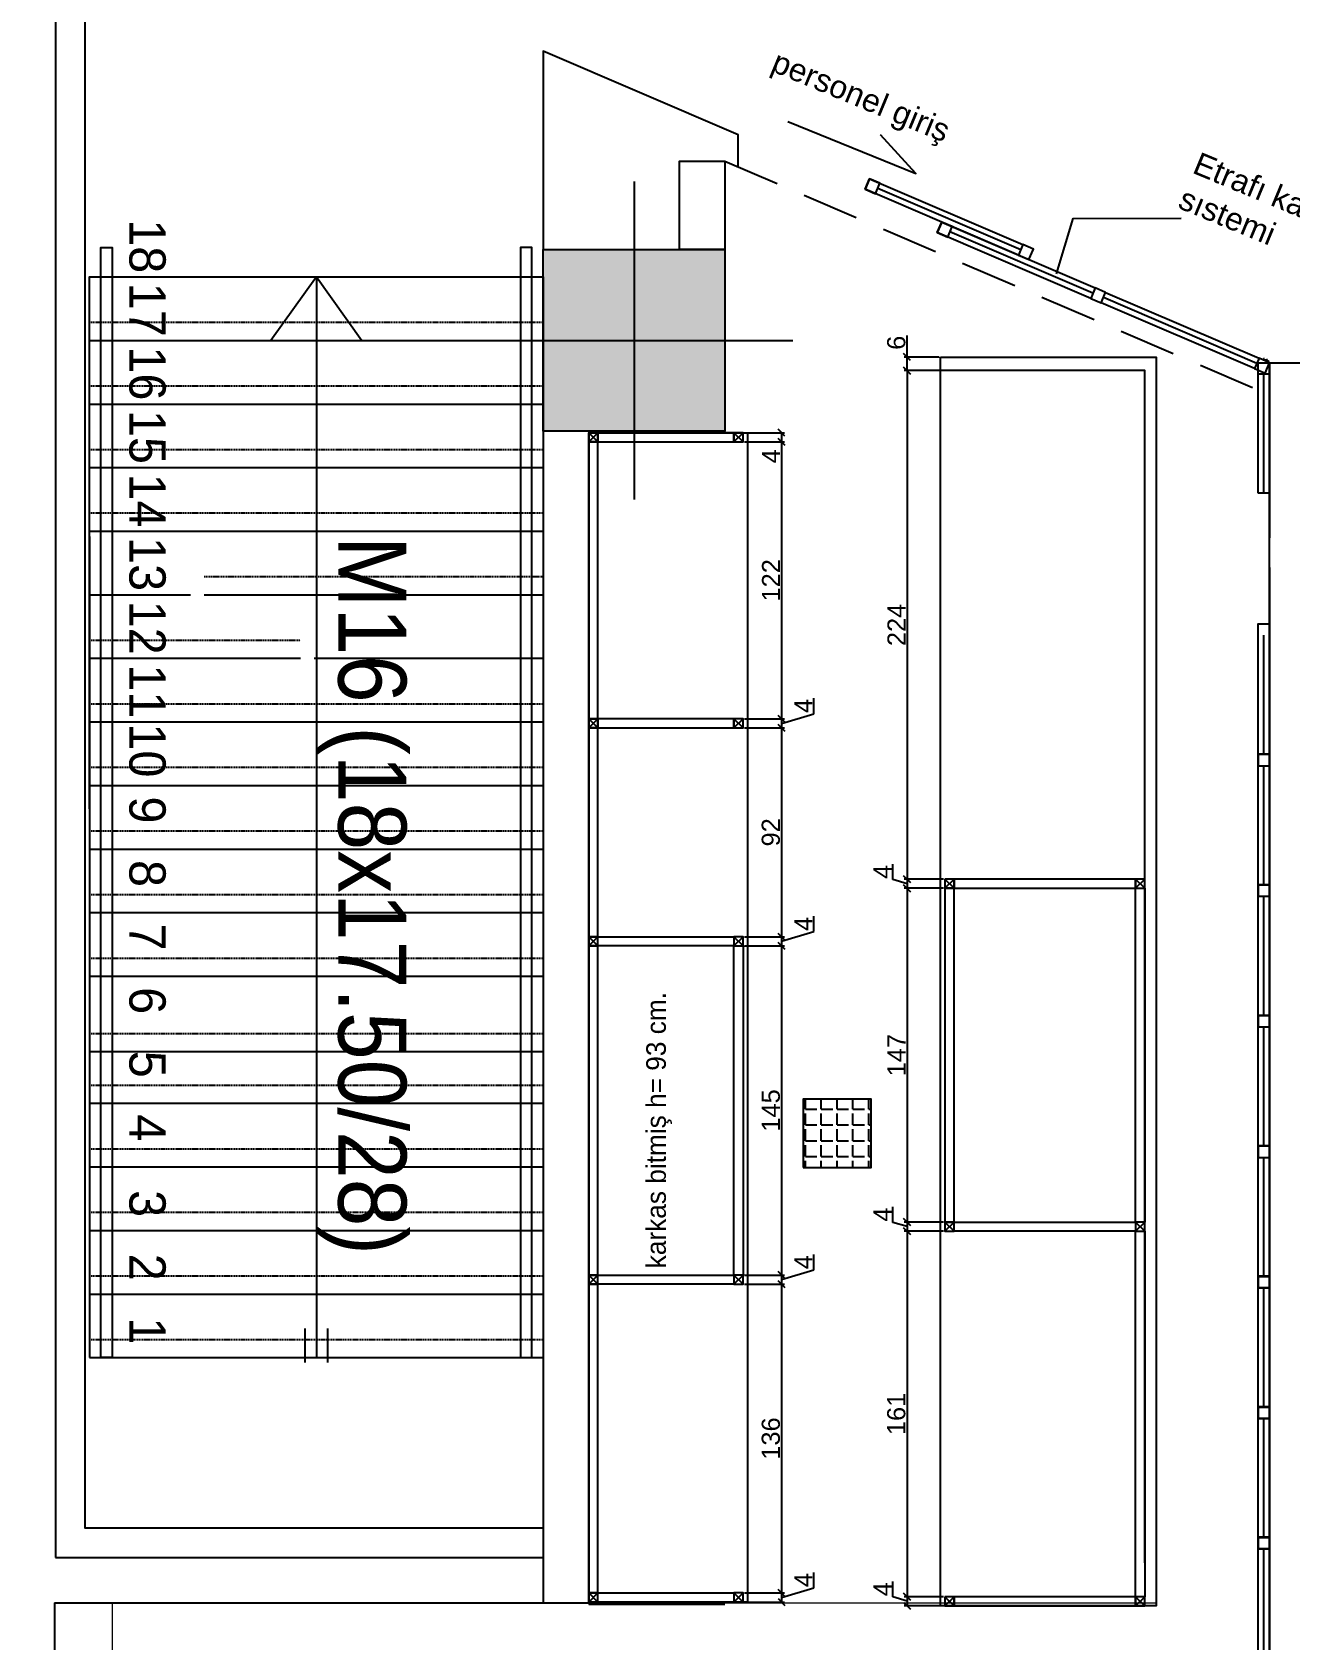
# Model space of a CAD drawing. Header units: millimetres. Extents: x 3465 to 16925, y -924 to 1134.
# Drawn here: x 4921 to 5475, y -269 to 439 of the extents above; entities that cross this region are included whole.
import ezdxf
from ezdxf.enums import TextEntityAlignment as Align

# ---------------------------------------------------------------- set-up
doc = ezdxf.new("R2010")
doc.units = ezdxf.units.MM
for name, pattern in [('14.022_CEKIRDEKLER_SAFTLAR_+51.00$0$DASHED', [0.75, 0.5, -0.25]), ('14.022_CEKIRDEKLER_SAFTLAR_+51.00$0$DOT', [6.35, 0, -6.35]), ('14.022_PLAN_+51.00$0$DUZ', [0]), ('14.022_TASIYICI_+51.00$0$DUZ', [0]), ('HIDDEN', [0.38, 0.25, -0.13])]:
    doc.linetypes.add(name, pattern=pattern)
for name, color, linetype in [('14.022_CEKIRDEKLER_SAFTLAR_+51.00$0$YPM_MRD', 224, 'Continuous'), ('14.022_CEKIRDEKLER_SAFTLAR_+51.00$0$YPM_MRD_GRNMYN', 232, '14.022_CEKIRDEKLER_SAFTLAR_+51.00$0$DASHED'), ('14.022_CEKIRDEKLER_SAFTLAR_+51.00$0$YPM_MRD_IZD', 251, 'Continuous'), ('14.022_CEKIRDEKLER_SAFTLAR_+51.00$0$YPM_MRD_KR', 22, 'Continuous'), ('14.022_CEKIRDEKLER_SAFTLAR_+51.00$0$YPM_MRD_SMB', 41, 'Continuous'), ('14.022_CEKIRDEKLER_SAFTLAR_+51.00$0$YPM_NTS_POZ_MRD', 41, 'Continuous'), ('14.022_CEKIRDEKLER_SAFTLAR_+51.00$0$YPM_NTS_POZ_MRD_200', 41, 'Continuous'), ('14.022_PLAN_+51.00$0$YPM_DGR_CM', 131, 'Continuous'), ('14.022_PLAN_+51.00$0$YPM_DVK_BAP', 33, 'Continuous'), ('14.022_PLAN_+51.00$0$YPM_DVR_GB 20cm', 56, 'Continuous'), ('14.022_PLAN_+51.00$0$YPM_GRN_1', 103, 'Continuous'), ('14.022_PLAN_+51.00$0$YPM_MRD', 224, 'Continuous'), ('14.022_TASIYICI_+51.00$0$YPM_STR_BA', 3, '14.022_TASIYICI_+51.00$0$DUZ'), ('14.022_TASIYICI_+51.00$0$YPM_STR_BAT', 252, 'Continuous'), ('A_LPG_PLAN', 7, 'Continuous'), ('Kıtc-002 Çizgi', 7, 'Continuous'), ('Kıtc-040 Detay', 7, 'Continuous'), ('S2000-002 Çizgi', 7, 'Continuous')]:
    doc.layers.add(name, color=color, linetype=linetype)
doc.layers.add('14.022_TASIYICI_+51.00$0$YPM_STR_CROSS', color=252, linetype='Continuous', plot=False)
doc.layers.add('ARK_AHŞAP', color=45, linetype='Continuous', lineweight=15)
doc.layers.add('tefriş', color=45, linetype='Continuous', lineweight=18)
doc.styles.add('14.022_CEKIRDEKLER_SAFTLAR_+51.00$0$14.022_ÇEKİRDEKLER_ŞAFTLAR$0$YPM KAPI POZ 1-50', font='GOTHIC.TTF', dxfattribs={"height": 13})
doc.styles.add('14.022_CEKIRDEKLER_SAFTLAR_+51.00$0$OLCU IC', font='swissl.ttf', dxfattribs={"width": 0.8})
doc.styles.get("Standard").update_dxf_attribs({"font": 'arial.ttf'})
doc.styles.add('TAKSİM', font='GOTHIC.TTF', dxfattribs={"height": 20})
doc.dimstyles.new('OLCU50', dxfattribs={"dimtxt": 8, "dimasz": 3, "dimexe": 1.25, "dimexo": 0.625, "dimtad": 1, "dimdec": 0, "dimtxsty": 'Standard', "dimblk": 'OBLIQUE', "dimcen": 2.5, "dimclrd": 256, "dimclre": 251, "dimclrt": 25, "dimadec": 0, "dimazin": 0, "dimtfac": 1, "dimtdec": 0, "dimtmove": 0, "dimatfit": 3, "dimldrblk": 'OBLIQUE', "dimfxl": 1, "dimarcsym": 0})

# ---------------------------------------------------------------- blocks, each defined once
blk = doc.blocks.new('14.022_TASIYICI_+51.00$0$AWG-kolon-80x80')
at = {"layer": '14.022_TASIYICI_+51.00$0$YPM_STR_BAT'}
blk.add_hatch(color=256, dxfattribs=at).paths.add_polyline_path([(-40, 40), (40, 40), (40, -40), (-40, -40)])
at = {"layer": '14.022_TASIYICI_+51.00$0$YPM_STR_BA'}
blk.add_lwpolyline([(-40, 40), (40, 40), (40, -40), (-40, -40)], close=True, dxfattribs=at)
at = {"layer": '14.022_TASIYICI_+51.00$0$YPM_STR_CROSS'}
for points in [[(0, 70), (0, -70)], [(-70, 0), (70, 0)]]:
    blk.add_lwpolyline(points, dxfattribs=at)
blk = doc.blocks.new('14.022_CEKIRDEKLER_SAFTLAR_+51.00$0$M16_51.00 KOTU')
at = {"layer": '14.022_CEKIRDEKLER_SAFTLAR_+51.00$0$YPM_MRD'}
for p, q in [((-275, 669.7), (-275, 308)), ((-275, 308), (-75, 308))]:
    blk.add_line(p, q, dxfattribs=at)
for points in [[(-275, 549.7), (-275, 784), (-75, 784), (-75, 431.34)], [(-75, 784), (-75, 308)], [(-275, 756), (-75, 756)], [(-275, 728), (-75, 728)], [(-275, 700), (-75, 700)], [(-275, 672), (-75, 672)], [(-275, 644), (-230.49, 644)], [(-224.49, 644), (-75, 644)], [(-275, 616), (-181.99, 616)], [(-175.99, 616), (-75, 616)], [(-275, 588), (-75, 588)], [(-275, 560), (-75, 560)], [(-275, 532), (-75, 532)], [(-275, 504), (-75, 504)], [(-275, 476), (-75, 476)], [(-275, 442.81), (-75, 442.81)], [(-275, 420), (-75, 420)], [(-275, 392), (-75, 392)], [(-275, 364), (-75, 364)], [(-275, 336), (-75, 336)]]:
    blk.add_lwpolyline(points, dxfattribs=at)
at = {"layer": '14.022_CEKIRDEKLER_SAFTLAR_+51.00$0$YPM_MRD_GRNMYN'}
blk.add_line((-275, 316), (-75, 316), dxfattribs=at)
for points in [[(-275, 764), (-75, 764)], [(-275, 736), (-75, 736)], [(-275, 708), (-75, 708)], [(-275, 680), (-75, 680)], [(-224.49, 652), (-75, 652)], [(-275, 624), (-181.99, 624)], [(-275, 596), (-75, 596)], [(-275, 568), (-75, 568)], [(-275, 540), (-75, 540)], [(-275, 512), (-75, 512)], [(-275, 484), (-75, 484)], [(-275, 450.81), (-75, 450.81)], [(-275, 428), (-75, 428)], [(-275, 400), (-75, 400)], [(-275, 372), (-75, 372)], [(-275, 344), (-75, 344)]]:
    blk.add_lwpolyline(points, dxfattribs=at)
at = {"layer": '14.022_CEKIRDEKLER_SAFTLAR_+51.00$0$YPM_MRD_IZD', "linetype": '14.022_CEKIRDEKLER_SAFTLAR_+51.00$0$DOT', "ltscale": 0.05}
for points in [[(-275, 784), (-75, 784)], [(-80, 442.89), (-80, 557.11)]]:
    blk.add_lwpolyline(points, dxfattribs=at)
at = {"layer": '14.022_CEKIRDEKLER_SAFTLAR_+51.00$0$YPM_MRD_KR'}
for points in [[(-270, 552.58), (-270, 797), (-265, 797), (-265, 549.7)], [(-80, 557.11), (-80, 797), (-85, 797), (-85, 445.77)], [(-265, 663.92), (-265, 308), (-270, 308), (-270, 666.81)], [(-85, 560), (-85, 308), (-80, 308), (-80, 557.11)]]:
    blk.add_lwpolyline(points, dxfattribs=at)
at = {"layer": '14.022_CEKIRDEKLER_SAFTLAR_+51.00$0$YPM_MRD_SMB'}
for p, q in [((-179.87, 305.86, 0), (-179.87, 320.86, 0)), ((-169.87, 305.86, 0), (-169.87, 320.86, 0))]:
    blk.add_line(p, q, dxfattribs=at)
at = {"layer": '14.022_CEKIRDEKLER_SAFTLAR_+51.00$0$YPM_NTS_POZ_MRD'}
for points in [[(-175, 784), (-195, 756)], [(-175, 784), (-175, 497.74)], [(-175, 784), (-155, 756)], [(-175, 611.96), (-175, 308)]]:
    blk.add_lwpolyline(points, dxfattribs=at)
at = {"layer": '14.022_CEKIRDEKLER_SAFTLAR_+51.00$0$YPM_NTS_POZ_MRD_200', "style": '14.022_CEKIRDEKLER_SAFTLAR_+51.00$0$14.022_ÇEKİRDEKLER_ŞAFTLAR$0$YPM KAPI POZ 1-50'}
for s, p in [('18', (-257.4, 809.39)), ('17', (-257.4, 781.39)), ('16', (-257.4, 753.39)), ('15', (-257.4, 725.39)), ('14', (-257.4, 697.39)), ('13', (-257.4, 669.39)), ('12', (-257.4, 641.39)), ('11', (-257.4, 613.39)), ('10', (-257.4, 587.33)), ('9', (-257.4, 555.16)), ('8', (-257.4, 527.16)), ('7', (-257.4, 499.16)), ('6', (-257.4, 471.16)), ('5', (-257.4, 443.16)), ('4', (-257.4, 415.16)), ('3', (-257.4, 381.77)), ('2', (-257.4, 353.77)), ('1', (-257.4, 325.77))]:
    blk.add_text(s, height=16, rotation=270, dxfattribs=at).set_placement(p)
at = {"layer": '14.022_CEKIRDEKLER_SAFTLAR_+51.00$0$YPM_NTS_POZ_MRD_200', "style": '14.022_CEKIRDEKLER_SAFTLAR_+51.00$0$OLCU IC', "width": 0.9}
blk.add_text('M16 (18x17.50/28)', height=30, rotation=270, dxfattribs=at).set_placement((-165.33, 353.25), align=Align.RIGHT)
blk = doc.blocks.new('A$C14D17327')
at = {"layer": 'Kıtc-002 Çizgi', "color": 1, "elevation": 0}
blk.add_lwpolyline([(0, 4), (4, 4), (4, 0), (0, 0)], close=True, dxfattribs=at)
for points in [[(0, 4), (4, 0)], [(0, 0), (4, 4)]]:
    blk.add_lwpolyline(points, dxfattribs=at)
blk = doc.blocks.new('_Oblique')
at = {"color": 0, "linetype": 'ByBlock', "lineweight": -2}
blk.add_line((-0.5, -0.5), (0.5, 0.5), dxfattribs=at)
blk = doc.blocks.new('*D73')
at = {"lineweight": -2, "transparency": 16777216}
for p, q in [((5306.41, 296.32), (5306.41, 305.85)), ((5306.41, 290.32), (5306.41, 296.32))]:
    blk.add_line(p, q, dxfattribs=at)
at = {"color": 251, "lineweight": -2, "transparency": 16777216}
for p, q in [((5320.5, 296.32), (5305.16, 296.32)), ((5320.5, 290.32), (5305.16, 290.32))]:
    blk.add_line(p, q, dxfattribs=at)
at = {"layer": 'Defpoints', "color": 0, "transparency": 16777216}
for p in [(5306.41, 296.32), (5321.13, 296.32), (5321.13, 290.32)]:
    blk.add_point(p, dxfattribs=at)
at = {"lineweight": -2, "transparency": 16777216, "xscale": 3, "yscale": 3, "zscale": 3}
for p, rotation in [((5306.41, 296.32), 90), ((5306.41, 290.32), 270)]:
    blk.add_blockref('_Oblique', p, dxfattribs=dict(at, rotation=rotation))
at = {"color": 25, "transparency": 16777216, "insert": (5301.7, 302.59), "char_height": 8, "attachment_point": 5, "rotation": 90}
blk.add_mtext('6', dxfattribs=at)
blk = doc.blocks.new('*D74')
at = {"color": 251, "lineweight": -2, "transparency": 16777216}
for p, q in [((5320.5, 290.32), (5305.16, 290.32)), ((5322.5, 66.32), (5305.16, 66.32))]:
    blk.add_line(p, q, dxfattribs=at)
at = {"lineweight": -2, "transparency": 16777216}
blk.add_line((5306.41, 290.32), (5306.41, 66.32), dxfattribs=at)
at = {"layer": 'Defpoints', "color": 0, "transparency": 16777216}
for p in [(5321.13, 290.32), (5306.41, 66.32), (5323.13, 66.32)]:
    blk.add_point(p, dxfattribs=at)
at = {"lineweight": -2, "transparency": 16777216, "xscale": 3, "yscale": 3, "zscale": 3}
for p, rotation in [((5306.41, 290.32), 90), ((5306.41, 66.32), 270)]:
    blk.add_blockref('_Oblique', p, dxfattribs=dict(at, rotation=rotation))
at = {"color": 25, "transparency": 16777216, "insert": (5301.77, 178.32), "char_height": 8, "attachment_point": 5, "rotation": 90}
blk.add_mtext('224', dxfattribs=at)
blk = doc.blocks.new('*D75')
at = {"lineweight": -2, "transparency": 16777216}
for p, q in [((5300.22, 66.18), (5300.22, 72.96)), ((5306.41, 64.32), (5300.22, 66.18)), ((5306.41, 66.32), (5306.41, 62.32))]:
    blk.add_line(p, q, dxfattribs=at)
at = {"color": 251, "lineweight": -2, "transparency": 16777216}
for p, q in [((5322.5, 66.32), (5305.16, 66.32)), ((5322.5, 62.32), (5305.16, 62.32))]:
    blk.add_line(p, q, dxfattribs=at)
at = {"layer": 'Defpoints', "color": 0, "transparency": 16777216}
for p in [(5323.13, 66.32), (5306.41, 62.32), (5323.13, 62.32)]:
    blk.add_point(p, dxfattribs=at)
at = {"lineweight": -2, "transparency": 16777216, "xscale": 3, "yscale": 3, "zscale": 3}
for p, rotation in [((5306.41, 66.32), 90), ((5306.41, 62.32), 270)]:
    blk.add_blockref('_Oblique', p, dxfattribs=dict(at, rotation=rotation))
at = {"color": 25, "transparency": 16777216, "insert": (5295.6, 69.57), "char_height": 8, "attachment_point": 5, "rotation": 90}
blk.add_mtext('4', dxfattribs=at)
blk = doc.blocks.new('*D76')
at = {"color": 251, "lineweight": -2, "transparency": 16777216}
for p, q in [((5322.5, 62.32), (5305.16, 62.32)), ((5322.5, -84.68), (5305.16, -84.68))]:
    blk.add_line(p, q, dxfattribs=at)
at = {"lineweight": -2, "transparency": 16777216}
blk.add_line((5306.41, 62.32), (5306.41, -84.68), dxfattribs=at)
at = {"layer": 'Defpoints', "color": 0, "transparency": 16777216}
for p in [(5323.13, 62.32), (5306.41, -84.68), (5323.13, -84.68)]:
    blk.add_point(p, dxfattribs=at)
at = {"lineweight": -2, "transparency": 16777216, "xscale": 3, "yscale": 3, "zscale": 3}
for p, rotation in [((5306.41, 62.32), 90), ((5306.41, -84.68), 270)]:
    blk.add_blockref('_Oblique', p, dxfattribs=dict(at, rotation=rotation))
at = {"color": 25, "transparency": 16777216, "insert": (5301.77, -11.18), "char_height": 8, "attachment_point": 5, "rotation": 90}
blk.add_mtext('147', dxfattribs=at)
blk = doc.blocks.new('*D77')
at = {"lineweight": -2, "transparency": 16777216}
for p, q in [((5300.22, -84.82), (5300.22, -78.04)), ((5306.41, -86.68), (5300.22, -84.82)), ((5306.41, -84.68), (5306.41, -88.68))]:
    blk.add_line(p, q, dxfattribs=at)
at = {"color": 251, "lineweight": -2, "transparency": 16777216}
for p, q in [((5322.5, -84.68), (5305.16, -84.68)), ((5322.5, -88.68), (5305.16, -88.68))]:
    blk.add_line(p, q, dxfattribs=at)
at = {"layer": 'Defpoints', "color": 0, "transparency": 16777216}
for p in [(5323.13, -84.68), (5306.41, -88.68), (5323.13, -88.68)]:
    blk.add_point(p, dxfattribs=at)
at = {"lineweight": -2, "transparency": 16777216, "xscale": 3, "yscale": 3, "zscale": 3}
for p, rotation in [((5306.41, -84.68), 90), ((5306.41, -88.68), 270)]:
    blk.add_blockref('_Oblique', p, dxfattribs=dict(at, rotation=rotation))
at = {"color": 25, "transparency": 16777216, "insert": (5295.6, -81.43), "char_height": 8, "attachment_point": 5, "rotation": 90}
blk.add_mtext('4', dxfattribs=at)
blk = doc.blocks.new('*D78')
at = {"color": 251, "lineweight": -2, "transparency": 16777216}
for p, q in [((5322.5, -88.68), (5305.16, -88.68)), ((5322.5, -249.68), (5305.16, -249.68))]:
    blk.add_line(p, q, dxfattribs=at)
at = {"lineweight": -2, "transparency": 16777216}
blk.add_line((5306.41, -88.68), (5306.41, -249.68), dxfattribs=at)
at = {"layer": 'Defpoints', "color": 0, "transparency": 16777216}
for p in [(5323.13, -88.68), (5306.41, -249.68), (5323.13, -249.68)]:
    blk.add_point(p, dxfattribs=at)
at = {"lineweight": -2, "transparency": 16777216, "xscale": 3, "yscale": 3, "zscale": 3}
for p, rotation in [((5306.41, -88.68), 90), ((5306.41, -249.68), 270)]:
    blk.add_blockref('_Oblique', p, dxfattribs=dict(at, rotation=rotation))
at = {"color": 25, "transparency": 16777216, "insert": (5301.7, -169.18), "char_height": 8, "attachment_point": 5, "rotation": 90}
blk.add_mtext('161', dxfattribs=at)
blk = doc.blocks.new('*D79')
at = {"lineweight": -2, "transparency": 16777216}
for p, q in [((5300.22, -249.82), (5300.22, -243.04)), ((5306.41, -251.68), (5300.22, -249.82)), ((5306.41, -249.68), (5306.41, -253.68))]:
    blk.add_line(p, q, dxfattribs=at)
at = {"color": 251, "lineweight": -2, "transparency": 16777216}
for p, q in [((5322.5, -249.68), (5305.16, -249.68)), ((5322.5, -253.68), (5305.16, -253.68))]:
    blk.add_line(p, q, dxfattribs=at)
at = {"layer": 'Defpoints', "color": 0, "transparency": 16777216}
for p in [(5306.41, -253.68), (5323.13, -249.68), (5323.13, -253.68)]:
    blk.add_point(p, dxfattribs=at)
at = {"lineweight": -2, "transparency": 16777216, "xscale": 3, "yscale": 3, "zscale": 3}
for p, rotation in [((5306.41, -249.68), 90), ((5306.41, -253.68), 270)]:
    blk.add_blockref('_Oblique', p, dxfattribs=dict(at, rotation=rotation))
at = {"color": 25, "transparency": 16777216, "insert": (5295.6, -246.43), "char_height": 8, "attachment_point": 5, "rotation": 90}
blk.add_mtext('4', dxfattribs=at)
blk = doc.blocks.new('*D80')
at = {"color": 251, "lineweight": -2, "transparency": 16777216}
for p, q in [((5234.75, 262.97), (5252.38, 262.97)), ((5234.75, 258.97), (5252.38, 258.97))]:
    blk.add_line(p, q, dxfattribs=at)
at = {"lineweight": -2, "transparency": 16777216}
for p, q in [((5251.13, 262.97), (5251.13, 258.97)), ((5251.13, 258.97), (5251.13, 249.18))]:
    blk.add_line(p, q, dxfattribs=at)
at = {"layer": 'Defpoints', "color": 0, "transparency": 16777216}
for p in [(5234.13, 262.97), (5234.13, 258.97), (5251.13, 258.97)]:
    blk.add_point(p, dxfattribs=at)
at = {"lineweight": -2, "transparency": 16777216, "xscale": 3, "yscale": 3, "zscale": 3}
for p, rotation in [((5251.13, 262.97), 90), ((5251.13, 258.97), 270)]:
    blk.add_blockref('_Oblique', p, dxfattribs=dict(at, rotation=rotation))
at = {"color": 25, "transparency": 16777216, "insert": (5246.5, 252.58), "char_height": 8, "attachment_point": 5, "rotation": 90}
blk.add_mtext('4', dxfattribs=at)
blk = doc.blocks.new('*D81')
at = {"color": 251, "lineweight": -2, "transparency": 16777216}
for p, q in [((5234.75, 258.97), (5252.38, 258.97)), ((5234.75, 136.97), (5252.38, 136.97))]:
    blk.add_line(p, q, dxfattribs=at)
at = {"lineweight": -2, "transparency": 16777216}
blk.add_line((5251.13, 258.97), (5251.13, 136.97), dxfattribs=at)
at = {"layer": 'Defpoints', "color": 0, "transparency": 16777216}
for p in [(5234.13, 258.97), (5234.13, 136.97), (5251.13, 136.97)]:
    blk.add_point(p, dxfattribs=at)
at = {"lineweight": -2, "transparency": 16777216, "xscale": 3, "yscale": 3, "zscale": 3}
for p, rotation in [((5251.13, 258.97), 90), ((5251.13, 136.97), 270)]:
    blk.add_blockref('_Oblique', p, dxfattribs=dict(at, rotation=rotation))
at = {"color": 25, "transparency": 16777216, "insert": (5246.49, 197.97), "char_height": 8, "attachment_point": 5, "rotation": 90}
blk.add_mtext('122', dxfattribs=at)
blk = doc.blocks.new('*D82')
at = {"lineweight": -2, "transparency": 16777216}
for p, q in [((5265.32, 139.22), (5265.32, 146.01)), ((5251.13, 134.97), (5265.32, 139.22)), ((5251.13, 136.97), (5251.13, 132.97))]:
    blk.add_line(p, q, dxfattribs=at)
at = {"color": 251, "lineweight": -2, "transparency": 16777216}
for p, q in [((5234.75, 136.97), (5252.38, 136.97)), ((5234.75, 132.97), (5252.38, 132.97))]:
    blk.add_line(p, q, dxfattribs=at)
at = {"layer": 'Defpoints', "color": 0, "transparency": 16777216}
for p in [(5234.13, 136.97), (5234.13, 132.97), (5251.13, 132.97)]:
    blk.add_point(p, dxfattribs=at)
at = {"lineweight": -2, "transparency": 16777216, "xscale": 3, "yscale": 3, "zscale": 3}
for p, rotation in [((5251.13, 136.97), 90), ((5251.13, 132.97), 270)]:
    blk.add_blockref('_Oblique', p, dxfattribs=dict(at, rotation=rotation))
at = {"color": 25, "transparency": 16777216, "insert": (5260.69, 142.62), "char_height": 8, "attachment_point": 5, "rotation": 90}
blk.add_mtext('4', dxfattribs=at)
blk = doc.blocks.new('*D83')
at = {"color": 251, "lineweight": -2, "transparency": 16777216}
for p, q in [((5234.75, 132.97), (5252.38, 132.97)), ((5234.75, 40.97), (5252.38, 40.97))]:
    blk.add_line(p, q, dxfattribs=at)
at = {"lineweight": -2, "transparency": 16777216}
blk.add_line((5251.13, 132.97), (5251.13, 40.97), dxfattribs=at)
at = {"layer": 'Defpoints', "color": 0, "transparency": 16777216}
for p in [(5234.13, 132.97), (5234.13, 40.97), (5251.13, 40.97)]:
    blk.add_point(p, dxfattribs=at)
at = {"lineweight": -2, "transparency": 16777216, "xscale": 3, "yscale": 3, "zscale": 3}
for p, rotation in [((5251.13, 132.97), 90), ((5251.13, 40.97), 270)]:
    blk.add_blockref('_Oblique', p, dxfattribs=dict(at, rotation=rotation))
at = {"color": 25, "transparency": 16777216, "insert": (5246.42, 86.97), "char_height": 8, "attachment_point": 5, "rotation": 90}
blk.add_mtext('92', dxfattribs=at)
blk = doc.blocks.new('*D84')
at = {"lineweight": -2, "transparency": 16777216}
for p, q in [((5265.32, 43.22), (5265.32, 50.01)), ((5251.13, 38.97), (5265.32, 43.22)), ((5251.13, 40.97), (5251.13, 36.97))]:
    blk.add_line(p, q, dxfattribs=at)
at = {"color": 251, "lineweight": -2, "transparency": 16777216}
for p, q in [((5234.75, 40.97), (5252.38, 40.97)), ((5234.75, 36.97), (5252.38, 36.97))]:
    blk.add_line(p, q, dxfattribs=at)
at = {"layer": 'Defpoints', "color": 0, "transparency": 16777216}
for p in [(5234.13, 40.97), (5234.13, 36.97), (5251.13, 36.97)]:
    blk.add_point(p, dxfattribs=at)
at = {"lineweight": -2, "transparency": 16777216, "xscale": 3, "yscale": 3, "zscale": 3}
for p, rotation in [((5251.13, 40.97), 90), ((5251.13, 36.97), 270)]:
    blk.add_blockref('_Oblique', p, dxfattribs=dict(at, rotation=rotation))
at = {"color": 25, "transparency": 16777216, "insert": (5260.69, 46.62), "char_height": 8, "attachment_point": 5, "rotation": 90}
blk.add_mtext('4', dxfattribs=at)
blk = doc.blocks.new('*D85')
at = {"color": 251, "lineweight": -2, "transparency": 16777216}
for p, q in [((5234.75, 36.97), (5252.38, 36.97)), ((5234.75, -108.03), (5252.38, -108.03))]:
    blk.add_line(p, q, dxfattribs=at)
at = {"lineweight": -2, "transparency": 16777216}
blk.add_line((5251.13, 36.97), (5251.13, -108.03), dxfattribs=at)
at = {"layer": 'Defpoints', "color": 0, "transparency": 16777216}
for p in [(5234.13, 36.97), (5234.13, -108.03), (5251.13, -108.03)]:
    blk.add_point(p, dxfattribs=at)
at = {"lineweight": -2, "transparency": 16777216, "xscale": 3, "yscale": 3, "zscale": 3}
for p, rotation in [((5251.13, 36.97), 90), ((5251.13, -108.03), 270)]:
    blk.add_blockref('_Oblique', p, dxfattribs=dict(at, rotation=rotation))
at = {"color": 25, "transparency": 16777216, "insert": (5246.42, -35.53), "char_height": 8, "attachment_point": 5, "rotation": 90}
blk.add_mtext('145', dxfattribs=at)
blk = doc.blocks.new('*D86')
at = {"lineweight": -2, "transparency": 16777216}
for p, q in [((5265.32, -105.78), (5265.32, -98.99)), ((5251.13, -110.03), (5265.32, -105.78)), ((5251.13, -108.03), (5251.13, -112.03))]:
    blk.add_line(p, q, dxfattribs=at)
at = {"color": 251, "lineweight": -2, "transparency": 16777216}
for p, q in [((5234.75, -108.03), (5252.38, -108.03)), ((5234.75, -112.03), (5252.38, -112.03))]:
    blk.add_line(p, q, dxfattribs=at)
at = {"layer": 'Defpoints', "color": 0, "transparency": 16777216}
for p in [(5234.13, -108.03), (5234.13, -112.03), (5251.13, -112.03)]:
    blk.add_point(p, dxfattribs=at)
at = {"lineweight": -2, "transparency": 16777216, "xscale": 3, "yscale": 3, "zscale": 3}
for p, rotation in [((5251.13, -108.03), 90), ((5251.13, -112.03), 270)]:
    blk.add_blockref('_Oblique', p, dxfattribs=dict(at, rotation=rotation))
at = {"color": 25, "transparency": 16777216, "insert": (5260.69, -102.38), "char_height": 8, "attachment_point": 5, "rotation": 90}
blk.add_mtext('4', dxfattribs=at)
blk = doc.blocks.new('*D87')
at = {"color": 251, "lineweight": -2, "transparency": 16777216}
for p, q in [((5234.75, -112.03), (5252.38, -112.03)), ((5234.75, -248.03), (5252.38, -248.03))]:
    blk.add_line(p, q, dxfattribs=at)
at = {"lineweight": -2, "transparency": 16777216}
blk.add_line((5251.13, -112.03), (5251.13, -248.03), dxfattribs=at)
at = {"layer": 'Defpoints', "color": 0, "transparency": 16777216}
for p in [(5234.13, -112.03), (5234.13, -248.03), (5251.13, -248.03)]:
    blk.add_point(p, dxfattribs=at)
at = {"lineweight": -2, "transparency": 16777216, "xscale": 3, "yscale": 3, "zscale": 3}
for p, rotation in [((5251.13, -112.03), 90), ((5251.13, -248.03), 270)]:
    blk.add_blockref('_Oblique', p, dxfattribs=dict(at, rotation=rotation))
at = {"color": 25, "transparency": 16777216, "insert": (5246.42, -180.03), "char_height": 8, "attachment_point": 5, "rotation": 90}
blk.add_mtext('136', dxfattribs=at)
blk = doc.blocks.new('*D88')
at = {"lineweight": -2, "transparency": 16777216}
for p, q in [((5265.32, -245.78), (5265.32, -238.99)), ((5251.13, -250.03), (5265.32, -245.78)), ((5251.13, -248.03), (5251.13, -252.03))]:
    blk.add_line(p, q, dxfattribs=at)
at = {"color": 251, "lineweight": -2, "transparency": 16777216}
for p, q in [((5234.75, -248.03), (5252.38, -248.03)), ((5234.75, -252.03), (5252.38, -252.03))]:
    blk.add_line(p, q, dxfattribs=at)
at = {"layer": 'Defpoints', "color": 0, "transparency": 16777216}
for p in [(5234.13, -248.03), (5234.13, -252.03), (5251.13, -252.03)]:
    blk.add_point(p, dxfattribs=at)
at = {"lineweight": -2, "transparency": 16777216, "xscale": 3, "yscale": 3, "zscale": 3}
for p, rotation in [((5251.13, -248.03), 90), ((5251.13, -252.03), 270)]:
    blk.add_blockref('_Oblique', p, dxfattribs=dict(at, rotation=rotation))
at = {"color": 25, "transparency": 16777216, "insert": (5260.69, -242.38), "char_height": 8, "attachment_point": 5, "rotation": 90}
blk.add_mtext('4', dxfattribs=at)

msp = doc.modelspace()

# ---------------------------------------------------------------- hatches: boundary and pattern name
h = msp.add_hatch()
h.set_pattern_fill('ANGLE', color=256)
h.set_pattern_definition([(0, (-3483.6205, 5e-13), (0, 6.985), [5.08, -1.905]), (90, (-3483.6205, 5e-13), (-6.985, 4e-16), [5.08, -1.905])])
h.paths.add_polyline_path([(5290.62, -30.581), (5260.62, -30.581), (5260.62, -60.581), (5290.62, -60.581)])

# ---------------------------------------------------------------- linework, layer by layer
for p, q in [((5463.842, 295.651), (5463.553, 295.729)), ((5464.587, 294.871), (5465.093, 294.365)), ((5465.341, 294.613), (5464.834, 295.119))]:
    msp.add_line(p, q)
msp.add_lwpolyline([(5372.32, 332.98), (5379.648, 357.353), (5427.205, 357.499)])
msp.add_lwpolyline([(5260.62, -60.581), (5290.62, -60.581), (5290.62, -30.581), (5260.62, -30.581)], close=True)
for centre, radius, start, end in [((5464.132, 295.574), 0.6, 165, 279.900368), ((5464.304, 294.589), 0.4, 45, 99.900368), ((5465.117, 295.402), 0.4, 170.099632, 225), ((5464.952, 294.224), 0.2, 270, 45), ((5465.482, 294.754), 0.2, 225, 0), ((5465.382, 294.324), 0.5, 270, 0)]:
    msp.add_arc(centre, radius, start, end)
at = {"layer": '14.022_PLAN_+51.00$0$YPM_DGR_CM'}
for p, q in [((5356.502, 343.527), (5293.484, 370.535)), ((5388.339, 324.442), (5325.321, 351.45)), ((5460.549, 293.495), (5392.935, 322.473)), ((5466.13, 288.824), (5461.13, 288.824)), ((5463.63, 236.324), (5463.63, 288.824)), ((5166.13, 262.968), (5166.13, -253.007)), ((5463.63, 121.324), (5463.63, 173.824)), ((5463.63, 63.824), (5463.63, 116.324)), ((5463.63, 6.324), (5463.63, 58.824)), ((5463.63, -51.176), (5463.63, 1.324)), ((5463.63, -108.676), (5463.63, -56.176)), ((5463.63, -166.176), (5463.63, -113.676)), ((5463.63, -223.676), (5463.63, -171.176)), ((5463.63, -281.176), (5463.63, -228.676)), ((5166.13, -253.007), (5226.13, -253.007))]:
    msp.add_line(p, q, dxfattribs=at)
for points in [[(5355.517, 341.229), (5287.903, 370.206), (5289.873, 374.802), (5357.487, 345.825)], [(5287.903, 370.206), (5292.499, 368.237), (5294.469, 372.832), (5289.873, 374.802)], [(5387.355, 322.144), (5319.741, 351.122), (5321.71, 355.718), (5389.324, 326.74)], [(5319.741, 351.122), (5324.337, 349.152), (5326.306, 353.748), (5321.71, 355.718)], [(5355.517, 341.229), (5360.113, 339.259), (5362.083, 343.855), (5357.487, 345.825)], [(5387.355, 322.144), (5391.95, 320.175), (5393.92, 324.771), (5389.324, 326.74)], [(5459.564, 291.198), (5391.95, 320.175), (5393.92, 324.771), (5461.534, 295.793)], [(5459.564, 291.198), (5464.16, 289.228), (5466.13, 293.824), (5461.534, 295.793)], [(5461.13, 236.324), (5461.13, 293.824), (5466.13, 293.824), (5466.13, 236.324)], [(5461.13, 121.324), (5461.13, 178.824), (5466.13, 178.824), (5466.13, 121.324)], [(5461.13, 63.824), (5461.13, 121.324), (5466.13, 121.324), (5466.13, 63.824)], [(5461.13, 121.324), (5461.13, 116.324), (5466.13, 116.324), (5466.13, 121.324)], [(5461.13, 6.324), (5461.13, 63.824), (5466.13, 63.824), (5466.13, 6.324)], [(5461.13, 63.824), (5461.13, 58.824), (5466.13, 58.824), (5466.13, 63.824)], [(5461.13, -51.176), (5461.13, 6.324), (5466.13, 6.324), (5466.13, -51.176)], [(5461.13, 6.324), (5461.13, 1.324), (5466.13, 1.324), (5466.13, 6.324)], [(5461.13, -108.676), (5461.13, -51.176), (5466.13, -51.176), (5466.13, -108.676)], [(5461.13, -51.176), (5461.13, -56.176), (5466.13, -56.176), (5466.13, -51.176)], [(5461.13, -108.529), (5461.13, -113.529), (5466.13, -113.529), (5466.13, -108.529)], [(5461.13, -166.176), (5461.13, -108.676), (5466.13, -108.676), (5466.13, -166.176)], [(5461.13, -108.676), (5461.13, -113.676), (5466.13, -113.676), (5466.13, -108.676)], [(5461.13, -166.029), (5461.13, -171.029), (5466.13, -171.029), (5466.13, -166.029)], [(5461.13, -223.676), (5461.13, -166.176), (5466.13, -166.176), (5466.13, -223.676)], [(5461.13, -166.176), (5461.13, -171.176), (5466.13, -171.176), (5466.13, -166.176)], [(5461.13, -223.529), (5461.13, -228.529), (5466.13, -228.529), (5466.13, -223.529)], [(5461.13, -281.176), (5461.13, -223.676), (5466.13, -223.676), (5466.13, -281.176)], [(5461.13, -223.676), (5461.13, -228.676), (5466.13, -228.676), (5466.13, -223.676)]]:
    msp.add_lwpolyline(points, close=True, dxfattribs=at)
at = {"layer": '14.022_PLAN_+51.00$0$YPM_DVK_BAP', "linetype": '14.022_PLAN_+51.00$0$DUZ'}
for points in [[(4442.574, 732.491), (4944.13, 517.538), (4944.13, -219.356), (5146.13, -219.356)], [(5232.008, 380.018), (5232.008, 394.162), (5146.13, 430.967), (5146.13, 343.618)]]:
    msp.add_lwpolyline(points, dxfattribs=at)
at = {"layer": '14.022_PLAN_+51.00$0$YPM_DVR_GB 20cm'}
for p, q in [((4931.13, 508.966), (4931.13, -232.356)), ((5166.13, 263.618), (5166.13, -252.356)), ((5166.13, 262.968), (5166.13, -253.007)), ((5146.13, 243.618), (5146.13, -252.356)), ((4931.13, -232.356), (5146.13, -232.356)), ((4930.818, -252.356), (5166.13, -252.356))]:
    msp.add_line(p, q, dxfattribs=at)
msp.add_lwpolyline([(5226.13, 343.618), (5206.13, 343.618), (5206.13, 382.537), (5226.13, 382.537)], close=True, dxfattribs=at)
msp.add_lwpolyline([(4930.818, -252.356), (4930.818, -481.382), (5226.13, -481.382)], dxfattribs=at)
at = {"layer": '14.022_PLAN_+51.00$0$YPM_GRN_1', "linetype": 'HIDDEN', "ltscale": 100}
msp.add_lwpolyline([(5226.13, 382.537), (5466.13, 279.68), (5466.13, -561.382), (5226.13, -561.382)], dxfattribs=at)
at = {"layer": '14.022_PLAN_+51.00$0$YPM_MRD'}
msp.add_lwpolyline([(5466.13, 293.824), (5731.129, 293.824), (5731.129, -561.382), (5466.13, -561.382)], close=True, dxfattribs=at)
at = {"layer": 'A_LPG_PLAN'}
msp.add_lwpolyline([(5253.948, 400.117), (5310.338, 377.082), (5294.666, 394.128)], dxfattribs=at)
at = {"layer": 'ARK_AHŞAP'}
msp.add_line((5166.13, -252.356), (5416.13, -252.356), dxfattribs=at)
msp.add_lwpolyline([(4930.818, -252.356), (4956.104, -252.356), (4956.104, -481.382), (4930.818, -481.382)], close=True, dxfattribs=at)
at = {"layer": 'Kıtc-002 Çizgi', "color": 1}
for points in [[(5170.13, 258.968), (5230.13, 258.968), (5230.13, 262.968), (5170.13, 262.968)], [(5170.13, 258.968), (5166.13, 258.968), (5166.13, 136.968), (5170.13, 136.968)], [(5170.13, 132.968), (5230.13, 132.968), (5230.13, 136.968), (5170.13, 136.968)], [(5170.13, 132.968), (5166.13, 132.968), (5166.13, 40.968), (5170.13, 40.968)], [(5327.13, 62.32), (5407.13, 62.32), (5407.13, 66.32), (5327.13, 66.32)], [(5327.13, 62.32), (5323.13, 62.32), (5323.13, -84.68), (5327.13, -84.68)], [(5407.13, 62.32), (5411.13, 62.32), (5411.13, -84.68), (5407.13, -84.68)], [(5170.13, 36.968), (5166.13, 36.968), (5166.13, -108.032), (5170.13, -108.032)], [(5170.13, 40.968), (5230.13, 40.968), (5230.13, 36.968), (5170.13, 36.968)], [(5230.13, 40.968), (5230.13, 36.968), (5234.13, 36.968), (5234.13, 40.968)], [(5230.13, 36.968), (5234.13, 36.968), (5234.13, -108.032), (5230.13, -108.032)], [(5327.13, -84.68), (5407.13, -84.68), (5407.13, -88.68), (5327.13, -88.68)], [(5407.13, -88.68), (5411.13, -88.68), (5411.13, -249.68), (5407.13, -249.68)], [(5170.13, -112.032), (5166.13, -112.032), (5166.13, -248.032), (5170.13, -248.032)], [(5170.13, -108.032), (5230.13, -108.032), (5230.13, -112.032), (5170.13, -112.032)], [(5170.13, -248.032), (5230.13, -248.032), (5230.13, -252.032), (5170.13, -252.032)], [(5407.13, -249.68), (5327.13, -249.68), (5327.13, -253.68), (5407.13, -253.68)]]:
    msp.add_lwpolyline(points, close=True, dxfattribs=at)
for points in [[(5230.13, 40.968), (5234.13, 36.968)], [(5234.13, 40.968), (5230.13, 36.968)]]:
    msp.add_lwpolyline(points, dxfattribs=at)
at = {"layer": 'S2000-002 Çizgi', "color": 42}
for points in [[(5321.13, -253.68), (5321.13, 296.32)], [(5321.13, 296.32), (5416.13, 296.32), (5416.13, -253.68), (5321.13, -253.68)]]:
    msp.add_lwpolyline(points, dxfattribs=at)
at = {"layer": 'S2000-002 Çizgi'}
msp.add_lwpolyline([(5411.13, -234.78), (5411.13, 290.32), (5321.13, 290.32)], dxfattribs=at)
at = {"layer": 'S2000-002 Çizgi', "color": 42}
msp.add_lwpolyline([(5236.13, 262.968), (5236.13, -252.032), (5166.13, -252.032), (5166.13, 262.968)], close=True, dxfattribs=at)
at = {"layer": 'tefriş'}
msp.add_line((5236.13, -252.032), (5166.13, -252.032), dxfattribs=at)

# ---------------------------------------------------------------- block references
at = {"layer": '14.022_CEKIRDEKLER_SAFTLAR_+51.00$0$YPM_MRD'}
msp.add_blockref('14.022_CEKIRDEKLER_SAFTLAR_+51.00$0$M16_51.00 KOTU', (5221.13, -452.382), dxfattribs=at)
at = {"layer": '14.022_TASIYICI_+51.00$0$YPM_STR_BA', "linetype": 'ByBlock', "ltscale": 50}
msp.add_blockref('14.022_TASIYICI_+51.00$0$AWG-kolon-80x80', (5186.13, 303.618), dxfattribs=at)
msp.add_blockref('14.022_TASIYICI_+51.00$0$AWG-kolon-80x80', (5186.13, 303.618), dxfattribs=at)
at = {"layer": 'Kıtc-040 Detay', "xscale": -1, "rotation": 90}
for p in [(5170.13, 262.968, 0), (5234.13, 262.968, 0), (5170.13, 136.968, 0), (5234.13, 136.968, 0), (5327.13, 66.32, 0), (5411.13, 66.32, 0), (5170.13, 40.968, 0), (5327.13, -84.68, 0), (5411.13, -84.68, 0), (5170.13, -108.032, 0), (5234.13, -108.032, 0), (5170.13, -248.032, 0), (5234.13, -248.032, 0), (5327.13, -249.68, 0), (5411.13, -249.68, 0)]:
    msp.add_blockref('A$C14D17327', p, dxfattribs=at)

# ---------------------------------------------------------------- texts
at = {"style": 'TAKSİM'}
msp.add_text('karkas bitmiş h= 93 cm.', height=8.64, rotation=90, dxfattribs=at).set_placement((5200.139, -44.211), align=Align.CENTER)
at = {"layer": 'A_LPG_PLAN', "char_height": 10, "attachment_point": 1, "rotation": 337.510184}
for s, insert in [('personel giriş', (5249.722, 431.753)), ('Etrafı katlanır cam sıstemi', (5435.424, 386.852))]:
    msp.add_mtext_dynamic_manual_height_columns(s, width=141.96713, gutter_width=3080.043, heights=[0], dxfattribs=dict(at, insert=insert))

# ---------------------------------------------------------------- dimensions: what is measured, and where the dimension line sits
for base, p1, p2, picture, middle in [((5306.412, 296.32), (5321.13, 290.32), (5321.13, 296.32), '*D73', (5301.703, 302.586)), ((5306.412, 66.32), (5321.13, 290.32), (5323.13, 66.32), '*D74', (5301.771, 178.32)), ((5251.129, 258.968), (5234.13, 262.968), (5234.13, 258.968), '*D80', (5246.504, 252.576))]:
    dim = msp.add_linear_dim(base=base, p1=p1, p2=p2, angle=90, dimstyle='OLCU50')
    dim.commit()
    dim.dimension.update_dxf_attribs({"geometry": picture, "text_midpoint": middle})
for base, p1, p2, picture, middle in [((5251.129, 136.968), (5234.13, 258.968), (5234.13, 136.968), '*D81', (5246.487, 197.968)), ((5251.129, 132.968), (5234.13, 136.968), (5234.13, 132.968), '*D82', (5260.691, 139.849)), ((5251.129, 40.968), (5234.13, 132.968), (5234.13, 40.968), '*D83', (5246.419, 86.968)), ((5306.412, 62.32), (5323.13, 66.32), (5323.13, 62.32), '*D75', (5295.6, 66.801)), ((5306.412, -84.68), (5323.13, 62.32), (5323.13, -84.68), '*D76', (5301.771, -11.18)), ((5251.129, 36.968), (5234.13, 40.968), (5234.13, 36.968), '*D84', (5260.691, 43.849)), ((5251.129, -108.032), (5234.13, 36.968), (5234.13, -108.032), '*D85', (5246.419, -35.532)), ((5306.412, -88.68), (5323.13, -84.68), (5323.13, -88.68), '*D77', (5295.6, -84.199)), ((5306.412, -249.68), (5323.13, -88.68), (5323.13, -249.68), '*D78', (5301.703, -169.18)), ((5251.129, -112.032), (5234.13, -108.032), (5234.13, -112.032), '*D86', (5260.691, -105.151)), ((5251.129, -248.032), (5234.13, -112.032), (5234.13, -248.032), '*D87', (5246.416, -180.032)), ((5251.129, -252.032), (5234.13, -248.032), (5234.13, -252.032), '*D88', (5260.691, -245.151)), ((5306.412, -253.68), (5323.13, -249.68), (5323.13, -253.68), '*D79', (5295.6, -249.199))]:
    dim = msp.add_linear_dim(base=base, p1=p1, p2=p2, angle=90, dimstyle='OLCU50', override={"dimtmove": 1})
    dim.commit()
    dim.dimension.update_dxf_attribs({"geometry": picture, "text_midpoint": middle})

doc.saveas('drawing.dxf')
